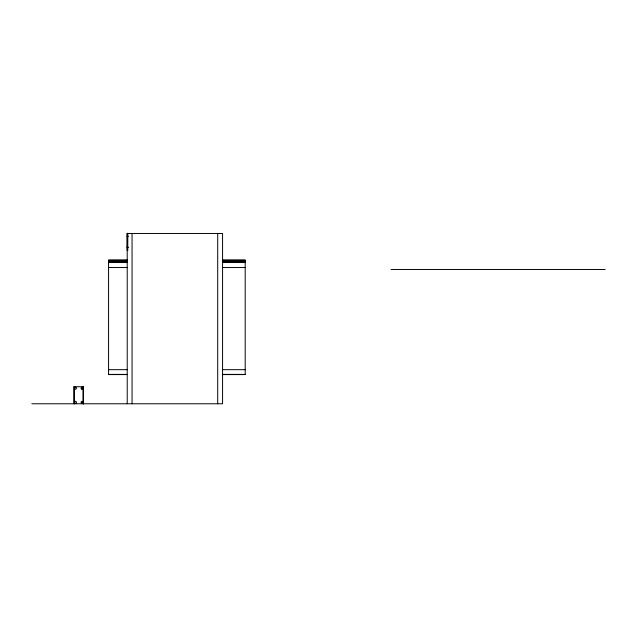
<?xml version="1.0" encoding="UTF-8"?>
<svg xmlns="http://www.w3.org/2000/svg" width="637" height="637" viewBox="0 0 637 637"><rect width="100%" height="100%" fill="white"/><g stroke="black" fill="none" stroke-linecap="round" stroke-linejoin="round"><path stroke-width="0.96" d="M83.041 403.77L83.041 402.313M127.424 250.261L127.424 233.341M127.217 233.468L222.568 233.468L222.568 403.77L31.85 403.77M127.217 236.184L128.117 236.184M127.926 236.685L127.217 236.685L127.703 236.279M127.926 246.893L127.217 246.893L127.703 247.467M127.217 247.371L128.117 247.371M127.312 247.435L127.814 247.435M127.312 250.261L127.695 250.015L127.424 250.5M127.384 260.087L108.569 260.087L108.569 374.58L127.384 374.58M222.424 260.087L245.197 260.087L245.197 374.58L222.424 374.58M108.569 260.254L127.384 260.254M222.424 260.254L245.197 260.254M108.569 261.154L127.384 261.154M222.424 261.154L245.197 261.154M108.569 261.727L127.384 261.727M222.424 261.727L245.197 261.727M108.569 262.364L127.384 262.364M222.424 262.364L245.197 262.364M108.569 262.532L127.384 262.532M222.424 262.532L245.197 262.532M108.569 267.532L127.384 267.532M222.424 267.532L245.197 267.532M391.054 269.475L605.15 269.475M108.569 369.675L127.384 369.675M222.424 369.675L245.197 369.675M108.569 374.397L127.384 374.397M222.424 374.397L245.197 374.397M74.003 386.739L83.511 386.739L83.527 403.77M217.703 233.468L217.703 403.77M132.058 233.468L132.058 403.77M127.703 233.341L127.655 250.5L127.233 250.5L127.217 233.341L127.217 403.77M127.615 233.341L127.615 250.5M83.32 386.739L83.32 403.77M83.129 386.739L83.129 403.77M74.473 386.739L74.473 403.77M74.203 386.739L74.203 403.77M73.988 386.739L73.988 403.77M81.377 402.998A0.971 0.971 0 0 0 83.009 402.56A0.971 0.971 0 0 0 81.815 401.374A0.971 0.971 0 0 0 81.377 402.998M74.879 388.992A0.971 0.971 0 0 0 76.416 388.299A0.971 0.971 0 0 0 75.055 387.312A0.971 0.971 0 0 0 74.879 388.992M81.512 389A0.971 0.971 0 0 0 83.033 388.283A0.971 0.971 0 0 0 81.647 387.32A0.971 0.971 0 0 0 81.512 389M74.792 403.03A0.971 0.971 0 0 0 76.4 402.528A0.971 0.971 0 0 0 75.166 401.382A0.971 0.971 0 0 0 74.792 403.03"/></g></svg>
